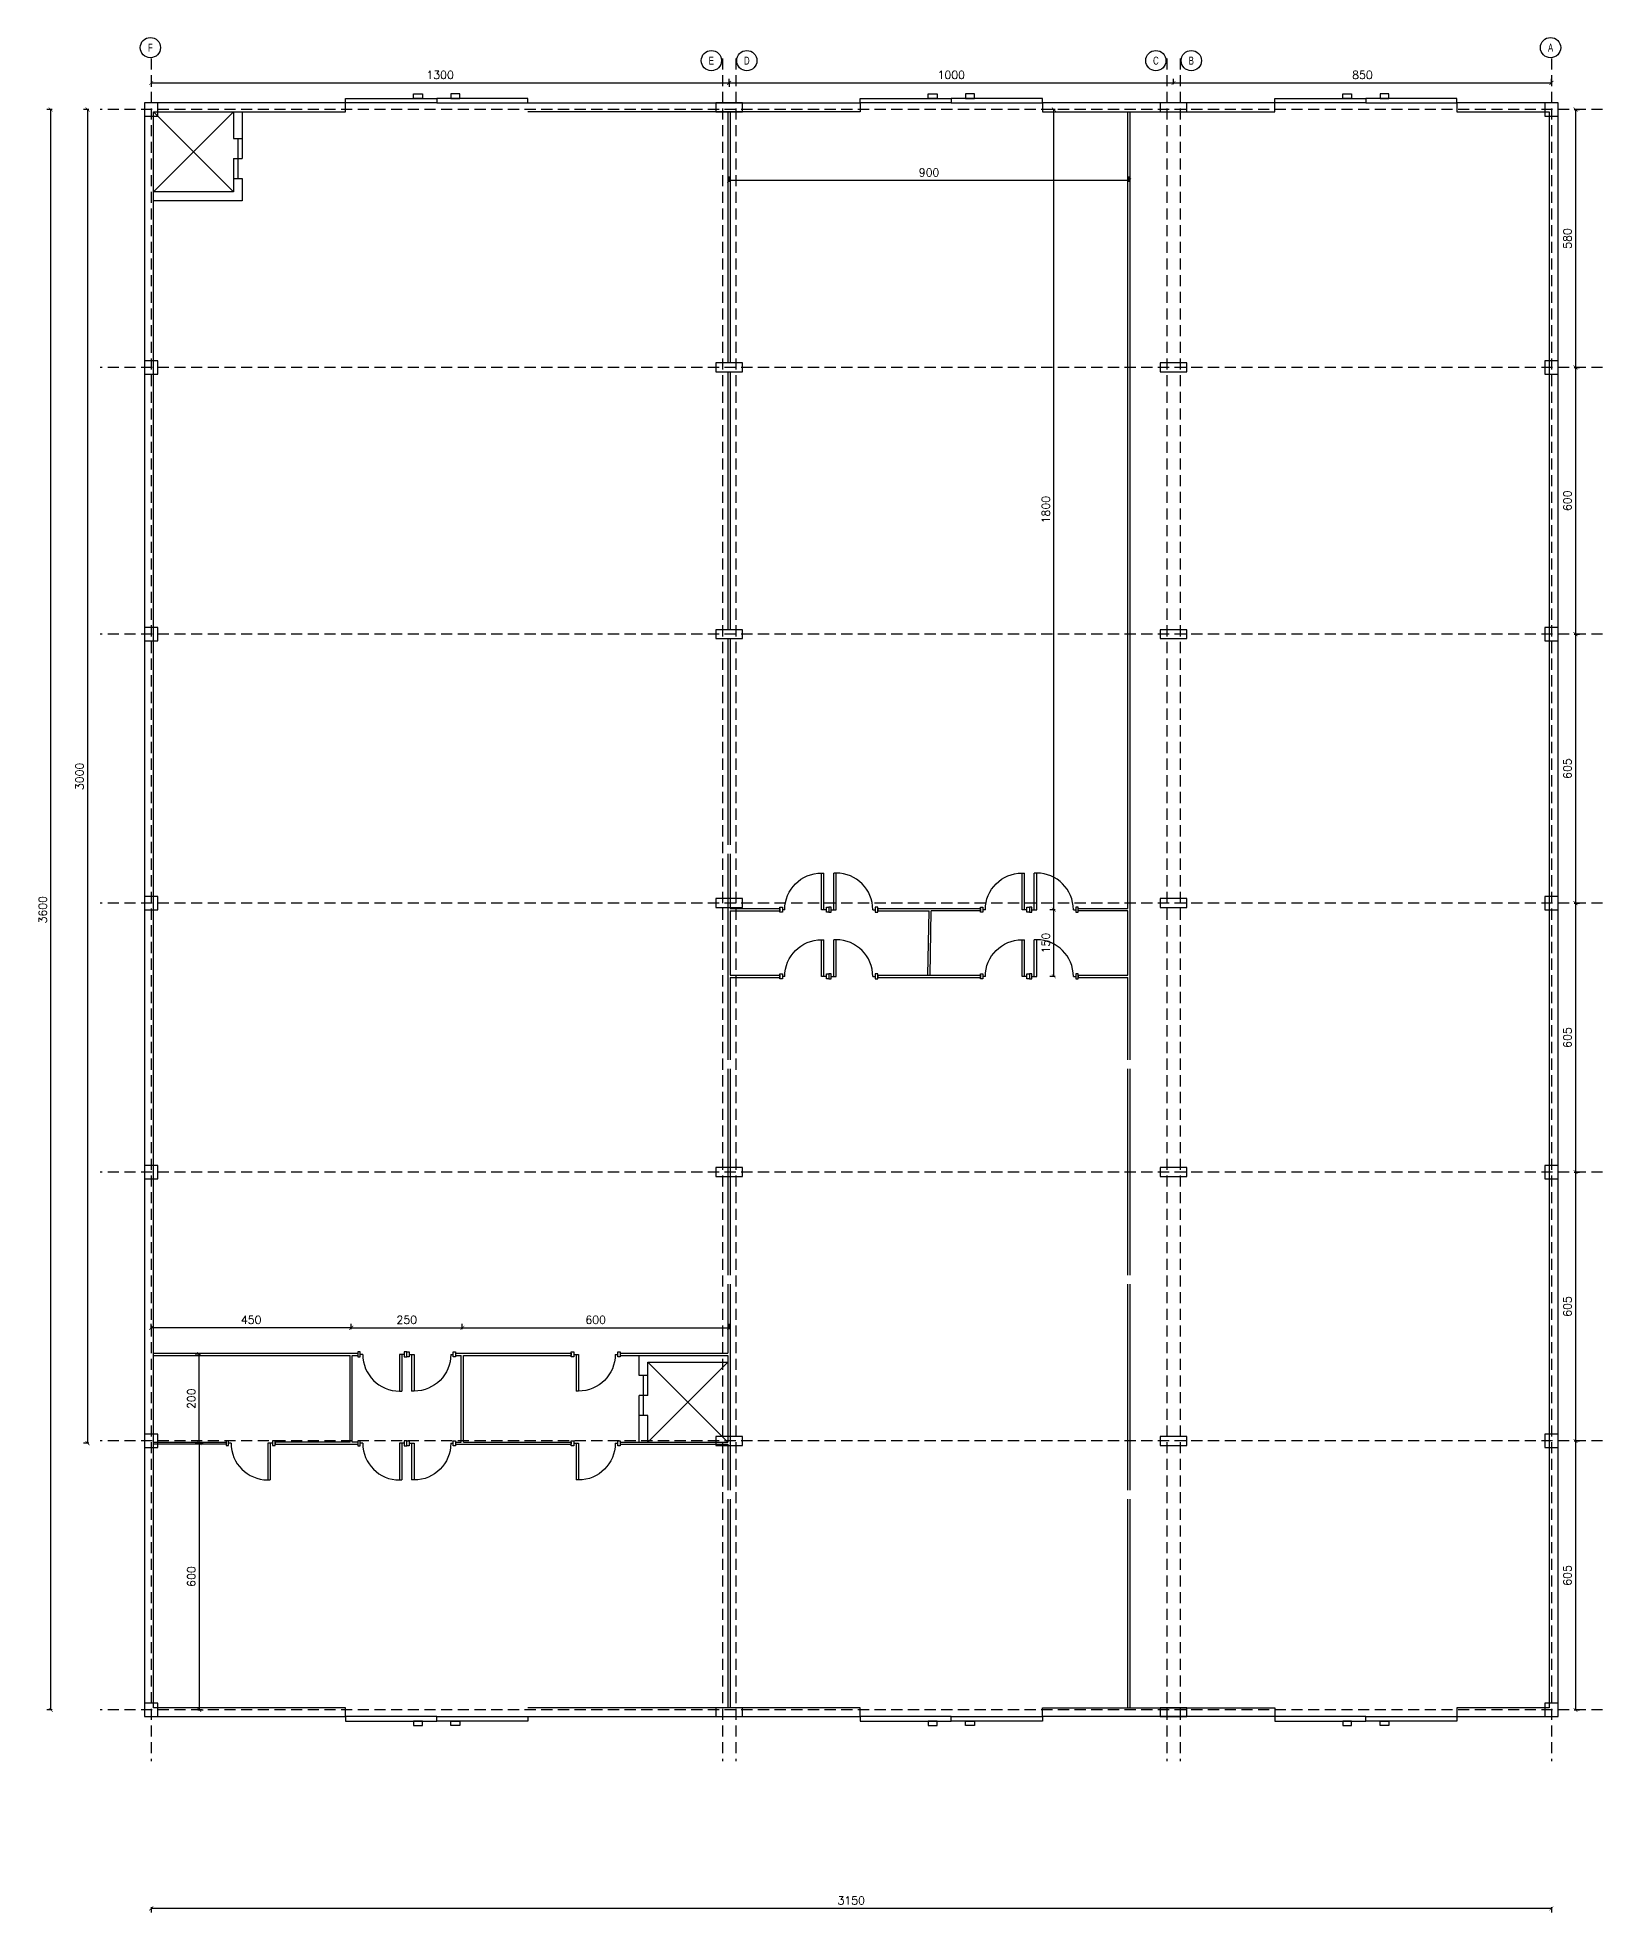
# Model space of a CAD drawing. Header units: metres. Extents: x -3 to 133, y -41 to 2.
# Drawn here: x 47.44 to 82.65, y -40.56 to 1.62 of the extents above; entities that cross this region are included whole.
import ezdxf
from ezdxf.enums import TextEntityAlignment as Align

# ---------------------------------------------------------------- set-up
doc = ezdxf.new("R2010")
doc.units = ezdxf.units.M
doc.linetypes.add('DASHED2', pattern=[0.375, 0.25, -0.125])
for name, color, linetype in [('A-100-DIMS', 14, 'Continuous'), ('A-100-GBUBS', 144, 'Continuous'), ('A-DOOR', 32, 'Continuous'), ('A-graf-hide', 251, 'DASHED2'), ('A-GRAF-LIGT', 251, 'Continuous'), ('A-structure', 153, 'Continuous'), ('A-WALL', 7, 'Continuous'), ('A-WALL-FIN', 252, 'Continuous')]:
    doc.layers.add(name, color=color, linetype=linetype)
doc.layers.add('Door', color=7, linetype='Continuous', true_color=0x7d26cd)
doc.layers.add('Layer 04', color=7, linetype='Continuous', true_color=0x007f00)
doc.styles.add('ROMAND', font='romand.shx')
doc.styles.add('SWIS', font='swissl.ttf', dxfattribs={"width": 0.7, "height": 3})
doc.dimstyles.new('1-100', dxfattribs={"dimtxt": 0.18, "dimasz": 0.09, "dimexe": 0.09, "dimexo": 0.045, "dimgap": 0.09, "dimtad": 1, "dimdec": 0, "dimlfac": 100, "dimzin": 0, "dimdsep": 46, "dimtxsty": 'ROMAND', "dimblk": 'ARCHTICK', "dimcen": 0.09, "dimclrd": 256, "dimclre": 256, "dimclrt": 2, "dimadec": 0, "dimazin": 0, "dimtfac": 1, "dimtdec": 0, "dimtix": 1, "dimtofl": 0, "dimtmove": 0, "dimatfit": 3, "dimldrblk": 'DOT', "dimfxl": 0.03, "dimfxlon": 1, "dimtolj": 1, "dimtzin": 0, "dimarcsym": 0})

# ---------------------------------------------------------------- blocks, each defined once
blk = doc.blocks.new('_ArchTick')
at = {"color": 0, "linetype": 'ByBlock', "const_width": 0.15}
blk.add_lwpolyline([(-0.5, -0.5), (0.5, 0.5)], dxfattribs=at)
blk = doc.blocks.new('*D15')
at = {"layer": 'A-100-DIMS', "lineweight": -2, "transparency": 16777216}
for p, q in [((63, -1.626), (63, -1.506)), ((72, -1.596), (63, -1.596)), ((72, -1.626), (72, -1.506))]:
    blk.add_line(p, q, dxfattribs=at)
at = {"layer": 'Defpoints', "color": 0, "transparency": 16777216}
for p in [(63, -1.596), (63, -1.99), (72, -1.99)]:
    blk.add_point(p, dxfattribs=at)
at = {"layer": 'A-100-DIMS', "lineweight": -2, "transparency": 16777216, "xscale": 0.09, "yscale": 0.09, "zscale": 0.09, "rotation": 180}
blk.add_blockref('_ArchTick', (63, -1.596), dxfattribs=at)
at = {"layer": 'A-100-DIMS', "lineweight": -2, "transparency": 16777216, "xscale": 0.09, "yscale": 0.09, "zscale": 0.09}
blk.add_blockref('_ArchTick', (72, -1.596), dxfattribs=at)
at = {"layer": 'A-100-DIMS', "color": 2, "transparency": 16777216, "insert": (67.5, -1.416), "char_height": 0.18, "attachment_point": 5, "style": 'ROMAND'}
blk.add_mtext('\\A1;900', dxfattribs=at)
blk = doc.blocks.new('_Dot')
at = {"color": 0, "linetype": 'ByBlock', "lineweight": -2}
blk.add_line((-0.5, 0), (-1, 0), dxfattribs=at)
at = {"color": 0, "linetype": 'ByBlock', "const_width": 0.5}
blk.add_lwpolyline([(-0.25, 0, 1), (0.25, 0, 1)], format="xyb", close=True, dxfattribs=at)
blk = doc.blocks.new('*D16')
at = {"layer": 'A-100-DIMS', "lineweight": -2, "transparency": 16777216}
for p, q in [((47.771, 0), (47.651, 0)), ((47.741, -36), (47.741, 0)), ((47.771, -36), (47.651, -36))]:
    blk.add_line(p, q, dxfattribs=at)
at = {"layer": 'Defpoints', "color": 0, "transparency": 16777216}
for p in [(47.741, 0), (48.85, 0), (48.85, -36)]:
    blk.add_point(p, dxfattribs=at)
at = {"layer": 'A-100-DIMS', "lineweight": -2, "transparency": 16777216, "xscale": 0.09, "yscale": 0.09, "zscale": 0.09}
for p, rotation in [((47.741, 0), 90), ((47.741, -36), 270)]:
    blk.add_blockref('_ArchTick', p, dxfattribs=dict(at, rotation=rotation))
at = {"layer": 'A-100-DIMS', "color": 2, "transparency": 16777216, "insert": (47.561, -18), "char_height": 0.18, "attachment_point": 5, "rotation": 90, "style": 'ROMAND'}
blk.add_mtext('\\A1;3600', dxfattribs=at)
blk = doc.blocks.new('*D17')
at = {"layer": 'A-100-DIMS', "lineweight": -2, "transparency": 16777216}
for p, q in [((50, -40.437), (50, -40.557)), ((81.5, -40.467), (50, -40.467)), ((81.5, -40.437), (81.5, -40.557))]:
    blk.add_line(p, q, dxfattribs=at)
at = {"layer": 'Defpoints', "color": 0, "transparency": 16777216}
for p in [(50, -37.15), (81.5, -37.15), (50, -40.467)]:
    blk.add_point(p, dxfattribs=at)
at = {"layer": 'A-100-DIMS', "lineweight": -2, "transparency": 16777216, "xscale": 0.09, "yscale": 0.09, "zscale": 0.09, "rotation": 180}
blk.add_blockref('_ArchTick', (50, -40.467), dxfattribs=at)
at = {"layer": 'A-100-DIMS', "lineweight": -2, "transparency": 16777216, "xscale": 0.09, "yscale": 0.09, "zscale": 0.09}
blk.add_blockref('_ArchTick', (81.5, -40.467), dxfattribs=at)
at = {"layer": 'A-100-DIMS', "color": 2, "transparency": 16777216, "insert": (65.75, -40.287), "char_height": 0.18, "attachment_point": 5, "style": 'ROMAND'}
blk.add_mtext('\\A1;3150', dxfattribs=at)
blk = doc.blocks.new('*D18')
at = {"layer": 'A-100-DIMS', "lineweight": -2, "transparency": 16777216}
for p, q in [((70.337, 0), (70.217, 0)), ((70.307, -18), (70.307, 0)), ((70.337, -18), (70.217, -18))]:
    blk.add_line(p, q, dxfattribs=at)
at = {"layer": 'Defpoints', "color": 0, "transparency": 16777216}
for p in [(72.725, 0), (70.307, 0), (72.725, -18)]:
    blk.add_point(p, dxfattribs=at)
at = {"layer": 'A-100-DIMS', "lineweight": -2, "transparency": 16777216, "xscale": 0.09, "yscale": 0.09, "zscale": 0.09}
for p, rotation in [((70.307, 0), 90), ((70.307, -18), 270)]:
    blk.add_blockref('_ArchTick', p, dxfattribs=dict(at, rotation=rotation))
at = {"layer": 'A-100-DIMS', "color": 2, "transparency": 16777216, "insert": (70.127, -9), "char_height": 0.18, "attachment_point": 5, "rotation": 90, "style": 'ROMAND'}
blk.add_mtext('\\A1;1800', dxfattribs=at)
blk = doc.blocks.new('*D19')
at = {"layer": 'A-100-DIMS', "lineweight": -2, "transparency": 16777216}
for p, q in [((51.113, -28), (50.993, -28)), ((51.083, -30), (51.083, -28)), ((51.113, -30), (50.993, -30))]:
    blk.add_line(p, q, dxfattribs=at)
at = {"layer": 'Defpoints', "color": 0, "transparency": 16777216}
for p in [(51.083, -28), (51.701, -28), (51.701, -30)]:
    blk.add_point(p, dxfattribs=at)
at = {"layer": 'A-100-DIMS', "lineweight": -2, "transparency": 16777216, "xscale": 0.09, "yscale": 0.09, "zscale": 0.09}
for p, rotation in [((51.083, -28), 90), ((51.083, -30), 270)]:
    blk.add_blockref('_ArchTick', p, dxfattribs=dict(at, rotation=rotation))
at = {"layer": 'A-100-DIMS', "color": 2, "transparency": 16777216, "insert": (50.903, -29), "char_height": 0.18, "attachment_point": 5, "rotation": 90, "style": 'ROMAND'}
blk.add_mtext('\\A1;200', dxfattribs=at)
blk = doc.blocks.new('*D20')
at = {"layer": 'A-100-DIMS', "lineweight": -2, "transparency": 16777216}
for p, q in [((51.053, -30), (51.173, -30)), ((51.083, -30), (51.083, -36)), ((51.053, -36), (51.173, -36))]:
    blk.add_line(p, q, dxfattribs=at)
at = {"layer": 'Defpoints', "color": 0, "transparency": 16777216}
for p in [(50.005, -30), (50.005, -36), (51.083, -36)]:
    blk.add_point(p, dxfattribs=at)
at = {"layer": 'A-100-DIMS', "lineweight": -2, "transparency": 16777216, "xscale": 0.09, "yscale": 0.09, "zscale": 0.09}
for p, rotation in [((51.083, -30), 90), ((51.083, -36), 270)]:
    blk.add_blockref('_ArchTick', p, dxfattribs=dict(at, rotation=rotation))
at = {"layer": 'A-100-DIMS', "color": 2, "transparency": 16777216, "insert": (50.903, -33), "char_height": 0.18, "attachment_point": 5, "rotation": 90, "style": 'ROMAND'}
blk.add_mtext('\\A1;600', dxfattribs=at)
blk = doc.blocks.new('*D21')
at = {"layer": 'A-100-DIMS', "lineweight": -2, "transparency": 16777216}
for p, q in [((50, -27.435), (50, -27.315)), ((54.5, -27.405), (50, -27.405)), ((54.5, -27.435), (54.5, -27.315))]:
    blk.add_line(p, q, dxfattribs=at)
at = {"layer": 'Defpoints', "color": 0, "transparency": 16777216}
for p in [(50, -27.405), (50, -27.919), (54.5, -27.919)]:
    blk.add_point(p, dxfattribs=at)
at = {"layer": 'A-100-DIMS', "lineweight": -2, "transparency": 16777216, "xscale": 0.09, "yscale": 0.09, "zscale": 0.09, "rotation": 180}
blk.add_blockref('_ArchTick', (50, -27.405), dxfattribs=at)
at = {"layer": 'A-100-DIMS', "lineweight": -2, "transparency": 16777216, "xscale": 0.09, "yscale": 0.09, "zscale": 0.09}
blk.add_blockref('_ArchTick', (54.5, -27.405), dxfattribs=at)
at = {"layer": 'A-100-DIMS', "color": 2, "transparency": 16777216, "insert": (52.25, -27.225), "char_height": 0.18, "attachment_point": 5, "style": 'ROMAND'}
blk.add_mtext('\\A1;450', dxfattribs=at)
blk = doc.blocks.new('*D22')
at = {"layer": 'A-100-DIMS', "lineweight": -2, "transparency": 16777216}
for p, q in [((54.5, -27.435), (54.5, -27.315)), ((54.5, -27.405), (57, -27.405)), ((57, -27.435), (57, -27.315))]:
    blk.add_line(p, q, dxfattribs=at)
at = {"layer": 'Defpoints', "color": 0, "transparency": 16777216}
for p in [(57, -27.405), (54.5, -28.025), (57, -28.025)]:
    blk.add_point(p, dxfattribs=at)
at = {"layer": 'A-100-DIMS', "lineweight": -2, "transparency": 16777216, "xscale": 0.09, "yscale": 0.09, "zscale": 0.09, "rotation": 180}
blk.add_blockref('_ArchTick', (54.5, -27.405), dxfattribs=at)
at = {"layer": 'A-100-DIMS', "lineweight": -2, "transparency": 16777216, "xscale": 0.09, "yscale": 0.09, "zscale": 0.09}
blk.add_blockref('_ArchTick', (57, -27.405), dxfattribs=at)
at = {"layer": 'A-100-DIMS', "color": 2, "transparency": 16777216, "insert": (55.75, -27.225), "char_height": 0.18, "attachment_point": 5, "style": 'ROMAND'}
blk.add_mtext('\\A1;250', dxfattribs=at)
blk = doc.blocks.new('*D23')
at = {"layer": 'A-100-DIMS', "lineweight": -2, "transparency": 16777216}
for p, q in [((70.337, -18), (70.217, -18)), ((70.307, -19.5), (70.307, -18)), ((70.337, -19.5), (70.217, -19.5))]:
    blk.add_line(p, q, dxfattribs=at)
at = {"layer": 'Defpoints', "color": 0, "transparency": 16777216}
for p in [(70.307, -18), (72.815, -18), (72.815, -19.5)]:
    blk.add_point(p, dxfattribs=at)
at = {"layer": 'A-100-DIMS', "lineweight": -2, "transparency": 16777216, "xscale": 0.09, "yscale": 0.09, "zscale": 0.09}
for p, rotation in [((70.307, -18), 90), ((70.307, -19.5), 270)]:
    blk.add_blockref('_ArchTick', p, dxfattribs=dict(at, rotation=rotation))
at = {"layer": 'A-100-DIMS', "color": 2, "transparency": 16777216, "insert": (70.127, -18.75), "char_height": 0.18, "attachment_point": 5, "rotation": 90, "style": 'ROMAND'}
blk.add_mtext('\\A1;150', dxfattribs=at)
blk = doc.blocks.new('*D24')
at = {"layer": 'A-100-DIMS', "lineweight": -2, "transparency": 16777216}
for p, q in [((57, -27.435), (57, -27.315)), ((57, -27.405), (63, -27.405)), ((63, -27.435), (63, -27.315))]:
    blk.add_line(p, q, dxfattribs=at)
at = {"layer": 'Defpoints', "color": 0, "transparency": 16777216}
for p in [(63, -27.405), (57, -28.025), (63, -28.025)]:
    blk.add_point(p, dxfattribs=at)
at = {"layer": 'A-100-DIMS', "lineweight": -2, "transparency": 16777216, "xscale": 0.09, "yscale": 0.09, "zscale": 0.09, "rotation": 180}
blk.add_blockref('_ArchTick', (57, -27.405), dxfattribs=at)
at = {"layer": 'A-100-DIMS', "lineweight": -2, "transparency": 16777216, "xscale": 0.09, "yscale": 0.09, "zscale": 0.09}
blk.add_blockref('_ArchTick', (63, -27.405), dxfattribs=at)
at = {"layer": 'A-100-DIMS', "color": 2, "transparency": 16777216, "insert": (60, -27.225), "char_height": 0.18, "attachment_point": 5, "style": 'ROMAND'}
blk.add_mtext('\\A1;600', dxfattribs=at)
blk = doc.blocks.new('*D25')
at = {"layer": 'A-100-DIMS', "lineweight": -2, "transparency": 16777216}
for p, q in [((48.6, 0), (48.48, 0)), ((48.57, 0), (48.57, -30)), ((48.6, -30), (48.48, -30))]:
    blk.add_line(p, q, dxfattribs=at)
at = {"layer": 'Defpoints', "color": 0, "transparency": 16777216}
for p in [(49.85, 0), (48.57, -30), (49.85, -30)]:
    blk.add_point(p, dxfattribs=at)
at = {"layer": 'A-100-DIMS', "lineweight": -2, "transparency": 16777216, "xscale": 0.09, "yscale": 0.09, "zscale": 0.09}
for p, rotation in [((48.57, 0), 90), ((48.57, -30), 270)]:
    blk.add_blockref('_ArchTick', p, dxfattribs=dict(at, rotation=rotation))
at = {"layer": 'A-100-DIMS', "color": 2, "transparency": 16777216, "insert": (48.39, -15), "char_height": 0.18, "attachment_point": 5, "rotation": 90, "style": 'ROMAND'}
blk.add_mtext('\\A1;3000', dxfattribs=at)
blk = doc.blocks.new('*D26')
at = {"layer": 'A-100-DIMS', "lineweight": -2, "transparency": 16777216}
for p, q in [((50, 0.629), (50, 0.509)), ((50, 0.599), (63, 0.599)), ((63, 0.629), (63, 0.509))]:
    blk.add_line(p, q, dxfattribs=at)
at = {"layer": 'Defpoints', "color": 0, "transparency": 16777216}
for p in [(50, 1.15), (63, 1.15), (63, 0.599)]:
    blk.add_point(p, dxfattribs=at)
at = {"layer": 'A-100-DIMS', "lineweight": -2, "transparency": 16777216, "xscale": 0.09, "yscale": 0.09, "zscale": 0.09, "rotation": 180}
blk.add_blockref('_ArchTick', (50, 0.599), dxfattribs=at)
at = {"layer": 'A-100-DIMS', "lineweight": -2, "transparency": 16777216, "xscale": 0.09, "yscale": 0.09, "zscale": 0.09}
blk.add_blockref('_ArchTick', (63, 0.599), dxfattribs=at)
at = {"layer": 'A-100-DIMS', "color": 2, "transparency": 16777216, "insert": (56.5, 0.779), "char_height": 0.18, "attachment_point": 5, "style": 'ROMAND'}
blk.add_mtext('\\A1;1300', dxfattribs=at)
blk = doc.blocks.new('*D27')
at = {"layer": 'A-100-DIMS', "lineweight": -2, "transparency": 16777216}
for p, q in [((63, 0.569), (63, 0.689)), ((63, 0.599), (73, 0.599)), ((73, 0.569), (73, 0.689))]:
    blk.add_line(p, q, dxfattribs=at)
at = {"layer": 'Defpoints', "color": 0, "transparency": 16777216}
for p in [(73, 0.599), (63, 0.15), (73, 0.15)]:
    blk.add_point(p, dxfattribs=at)
at = {"layer": 'A-100-DIMS', "lineweight": -2, "transparency": 16777216, "xscale": 0.09, "yscale": 0.09, "zscale": 0.09, "rotation": 180}
blk.add_blockref('_ArchTick', (63, 0.599), dxfattribs=at)
at = {"layer": 'A-100-DIMS', "lineweight": -2, "transparency": 16777216, "xscale": 0.09, "yscale": 0.09, "zscale": 0.09}
blk.add_blockref('_ArchTick', (73, 0.599), dxfattribs=at)
at = {"layer": 'A-100-DIMS', "color": 2, "transparency": 16777216, "insert": (68, 0.779), "char_height": 0.18, "attachment_point": 5, "style": 'ROMAND'}
blk.add_mtext('\\A1;1000', dxfattribs=at)
blk = doc.blocks.new('*D28')
at = {"layer": 'A-100-DIMS', "lineweight": -2, "transparency": 16777216}
for p, q in [((73, 0.569), (73, 0.689)), ((73, 0.599), (81.5, 0.599)), ((81.5, 0.569), (81.5, 0.689))]:
    blk.add_line(p, q, dxfattribs=at)
at = {"layer": 'Defpoints', "color": 0, "transparency": 16777216}
for p in [(81.5, 0.599), (73, 0.15), (81.5, 0.15)]:
    blk.add_point(p, dxfattribs=at)
at = {"layer": 'A-100-DIMS', "lineweight": -2, "transparency": 16777216, "xscale": 0.09, "yscale": 0.09, "zscale": 0.09, "rotation": 180}
blk.add_blockref('_ArchTick', (73, 0.599), dxfattribs=at)
at = {"layer": 'A-100-DIMS', "lineweight": -2, "transparency": 16777216, "xscale": 0.09, "yscale": 0.09, "zscale": 0.09}
blk.add_blockref('_ArchTick', (81.5, 0.599), dxfattribs=at)
at = {"layer": 'A-100-DIMS', "color": 2, "transparency": 16777216, "insert": (77.25, 0.779), "char_height": 0.18, "attachment_point": 5, "style": 'ROMAND'}
blk.add_mtext('\\A1;850', dxfattribs=at)
blk = doc.blocks.new('GBUB')
at = {"linetype": 'Continuous'}
blk.add_circle((0, 0), 6, dxfattribs=at)
at = {"color": 2, "style": 'SWIS', "width": 0.7}
blk.add_attdef('GRIDATT', text='', height=4, dxfattribs=at).set_placement((0, 0), align=Align.MIDDLE_CENTER)
blk = doc.blocks.new('*D99')
at = {"layer": 'A-100-DIMS', "lineweight": -2, "transparency": 16777216}
for p, q in [((82.012, 0), (82.132, 0)), ((82.042, 0), (82.042, -5.8)), ((82.012, -5.8), (82.132, -5.8))]:
    blk.add_line(p, q, dxfattribs=at)
at = {"layer": 'Defpoints', "color": 0, "transparency": 16777216}
for p in [(81.65, 0), (81.65, -5.8), (82.042, -5.8)]:
    blk.add_point(p, dxfattribs=at)
at = {"layer": 'A-100-DIMS', "lineweight": -2, "transparency": 16777216, "xscale": 0.09, "yscale": 0.09, "zscale": 0.09}
for p, rotation in [((82.042, 0), 90), ((82.042, -5.8), 270)]:
    blk.add_blockref('_ArchTick', p, dxfattribs=dict(at, rotation=rotation))
at = {"layer": 'A-100-DIMS', "color": 2, "transparency": 16777216, "insert": (81.862, -2.9), "char_height": 0.18, "attachment_point": 5, "rotation": 90, "style": 'ROMAND'}
blk.add_mtext('\\A1;580', dxfattribs=at)
blk = doc.blocks.new('*D101')
at = {"layer": 'A-100-DIMS', "lineweight": -2, "transparency": 16777216}
for p, q in [((82.012, -5.8), (82.132, -5.8)), ((82.042, -5.8), (82.042, -11.8)), ((82.012, -11.8), (82.132, -11.8))]:
    blk.add_line(p, q, dxfattribs=at)
at = {"layer": 'Defpoints', "color": 0, "transparency": 16777216}
for p in [(81.65, -5.8), (81.65, -11.8), (82.042, -11.8)]:
    blk.add_point(p, dxfattribs=at)
at = {"layer": 'A-100-DIMS', "lineweight": -2, "transparency": 16777216, "xscale": 0.09, "yscale": 0.09, "zscale": 0.09}
for p, rotation in [((82.042, -5.8), 90), ((82.042, -11.8), 270)]:
    blk.add_blockref('_ArchTick', p, dxfattribs=dict(at, rotation=rotation))
at = {"layer": 'A-100-DIMS', "color": 2, "transparency": 16777216, "insert": (81.862, -8.8), "char_height": 0.18, "attachment_point": 5, "rotation": 90, "style": 'ROMAND'}
blk.add_mtext('\\A1;600', dxfattribs=at)
blk = doc.blocks.new('*D102')
at = {"layer": 'A-100-DIMS', "lineweight": -2, "transparency": 16777216}
for p, q in [((82.012, -11.8), (82.132, -11.8)), ((82.042, -11.8), (82.042, -17.85)), ((82.012, -17.85), (82.132, -17.85))]:
    blk.add_line(p, q, dxfattribs=at)
at = {"layer": 'Defpoints', "color": 0, "transparency": 16777216}
for p in [(81.65, -11.8), (81.65, -17.85), (82.042, -17.85)]:
    blk.add_point(p, dxfattribs=at)
at = {"layer": 'A-100-DIMS', "lineweight": -2, "transparency": 16777216, "xscale": 0.09, "yscale": 0.09, "zscale": 0.09}
for p, rotation in [((82.042, -11.8), 90), ((82.042, -17.85), 270)]:
    blk.add_blockref('_ArchTick', p, dxfattribs=dict(at, rotation=rotation))
at = {"layer": 'A-100-DIMS', "color": 2, "transparency": 16777216, "insert": (81.862, -14.825), "char_height": 0.18, "attachment_point": 5, "rotation": 90, "style": 'ROMAND'}
blk.add_mtext('\\A1;605', dxfattribs=at)
blk = doc.blocks.new('*D103')
at = {"layer": 'A-100-DIMS', "lineweight": -2, "transparency": 16777216}
for p, q in [((82.012, -17.85), (82.132, -17.85)), ((82.042, -17.85), (82.042, -23.9)), ((82.012, -23.9), (82.132, -23.9))]:
    blk.add_line(p, q, dxfattribs=at)
at = {"layer": 'Defpoints', "color": 0, "transparency": 16777216}
for p in [(81.65, -17.85), (81.65, -23.9), (82.042, -23.9)]:
    blk.add_point(p, dxfattribs=at)
at = {"layer": 'A-100-DIMS', "lineweight": -2, "transparency": 16777216, "xscale": 0.09, "yscale": 0.09, "zscale": 0.09}
for p, rotation in [((82.042, -17.85), 90), ((82.042, -23.9), 270)]:
    blk.add_blockref('_ArchTick', p, dxfattribs=dict(at, rotation=rotation))
at = {"layer": 'A-100-DIMS', "color": 2, "transparency": 16777216, "insert": (81.862, -20.875), "char_height": 0.18, "attachment_point": 5, "rotation": 90, "style": 'ROMAND'}
blk.add_mtext('\\A1;605', dxfattribs=at)
blk = doc.blocks.new('*D104')
at = {"layer": 'A-100-DIMS', "lineweight": -2, "transparency": 16777216}
for p, q in [((82.012, -23.9), (82.132, -23.9)), ((82.042, -23.9), (82.042, -29.95)), ((82.012, -29.95), (82.132, -29.95))]:
    blk.add_line(p, q, dxfattribs=at)
at = {"layer": 'Defpoints', "color": 0, "transparency": 16777216}
for p in [(81.65, -23.9), (81.65, -29.95), (82.042, -29.95)]:
    blk.add_point(p, dxfattribs=at)
at = {"layer": 'A-100-DIMS', "lineweight": -2, "transparency": 16777216, "xscale": 0.09, "yscale": 0.09, "zscale": 0.09}
for p, rotation in [((82.042, -23.9), 90), ((82.042, -29.95), 270)]:
    blk.add_blockref('_ArchTick', p, dxfattribs=dict(at, rotation=rotation))
at = {"layer": 'A-100-DIMS', "color": 2, "transparency": 16777216, "insert": (81.862, -26.925), "char_height": 0.18, "attachment_point": 5, "rotation": 90, "style": 'ROMAND'}
blk.add_mtext('\\A1;605', dxfattribs=at)
blk = doc.blocks.new('*D100')
at = {"layer": 'A-100-DIMS', "lineweight": -2, "transparency": 16777216}
for p, q in [((82.012, -29.95), (82.132, -29.95)), ((82.042, -29.95), (82.042, -36)), ((82.012, -36), (82.132, -36))]:
    blk.add_line(p, q, dxfattribs=at)
at = {"layer": 'Defpoints', "color": 0, "transparency": 16777216}
for p in [(81.65, -29.95), (81.65, -36), (82.042, -36)]:
    blk.add_point(p, dxfattribs=at)
at = {"layer": 'A-100-DIMS', "lineweight": -2, "transparency": 16777216, "xscale": 0.09, "yscale": 0.09, "zscale": 0.09}
for p, rotation in [((82.042, -29.95), 90), ((82.042, -36), 270)]:
    blk.add_blockref('_ArchTick', p, dxfattribs=dict(at, rotation=rotation))
at = {"layer": 'A-100-DIMS', "color": 2, "transparency": 16777216, "insert": (81.862, -32.975), "char_height": 0.18, "attachment_point": 5, "rotation": 90, "style": 'ROMAND'}
blk.add_mtext('\\A1;605', dxfattribs=at)
blk = doc.blocks.new('door100')
at = {"layer": 'A-DOOR'}
for p, q in [((-0.05, 0.9), (-0.05, 0.95)), ((-0.05, 0.15), (-0.8, 0.15)), ((-0.8, 0.15), (-0.8, 0.1)), ((-0.05, 0.1), (-0.8, 0.1)), ((-0.05, 0.05), (-0.05, 0.15))]:
    blk.add_line(p, q, dxfattribs=at)
for points in [[(0, 1), (-0.1, 1), (-0.1, 0.95), (0, 0.95), (0, 1)], [(0, 0.05), (-0.1, 0.05), (-0.1, 0), (0, 0), (0, 0.05)]]:
    blk.add_lwpolyline(points, dxfattribs=at)
blk.add_arc((-0.05, 0.15), 0.75, 90, 180, dxfattribs=at)

msp = doc.modelspace()

# ---------------------------------------------------------------- linework, layer by layer
at = {"layer": 'A-graf-hide'}
for points in [[(50, 1.15), (50, -37.15)], [(62.85, 1.15), (62.85, -37.15)], [(63.15, 1.15), (63.15, -37.15)], [(72.85, 1.15), (72.85, -37.15)], [(73.15, 1.15), (73.15, -37.15)], [(81.5, 1.15), (81.5, -37.15)], [(82.65, 0), (48.85, 0)], [(82.65, -5.8), (48.85, -5.8)], [(82.65, -11.8), (48.85, -11.8)], [(82.65, -17.85), (48.85, -17.85)], [(82.65, -23.9), (48.85, -23.9)], [(82.65, -29.95), (48.85, -29.95)], [(82.65, -36), (48.85, -36)]]:
    msp.add_lwpolyline(points, dxfattribs=at)
at = {"layer": 'A-GRAF-LIGT'}
for p, q in [((51.85, -0.05), (50.05, -1.85)), ((51.85, -1.85), (50.05, -0.05)), ((51.95, -0.65), (51.95, -1.55)), ((52.05, -0.65), (52.05, -1.1)), ((51.85, -1.1), (51.85, -1.55)), ((51.85, -1.1), (52.05, -1.1)), ((61.175, -29.975), (62.975, -28.175)), ((61.175, -28.175), (62.975, -29.975)), ((61.075, -29.375), (61.075, -28.475)), ((61.175, -28.925), (61.175, -28.475)), ((61.175, -28.925), (60.975, -28.925)), ((60.975, -29.375), (60.975, -28.925))]:
    msp.add_line(p, q, dxfattribs=at)
at = {"layer": 'A-structure'}
for points in [[(49.85, -0.15), (50.15, -0.15), (50.15, 0.15), (49.85, 0.15)], [(62.7, -0.05), (63.3, -0.05), (63.3, 0.15), (62.7, 0.15)], [(72.7, -0.05), (73.3, -0.05), (73.3, 0.15), (72.7, 0.15)], [(81.35, -0.15), (81.65, -0.15), (81.65, 0.15), (81.35, 0.15)], [(49.85, -5.95), (50.15, -5.95), (50.15, -5.65), (49.85, -5.65)], [(62.7, -5.9), (63.3, -5.9), (63.3, -5.7), (62.7, -5.7)], [(72.7, -5.9), (73.3, -5.9), (73.3, -5.7), (72.7, -5.7)], [(81.35, -5.95), (81.65, -5.95), (81.65, -5.65), (81.35, -5.65)], [(49.85, -11.95), (50.15, -11.95), (50.15, -11.65), (49.85, -11.65)], [(62.7, -11.9), (63.3, -11.9), (63.3, -11.7), (62.7, -11.7)], [(72.7, -11.9), (73.3, -11.9), (73.3, -11.7), (72.7, -11.7)], [(81.35, -11.95), (81.65, -11.95), (81.65, -11.65), (81.35, -11.65)], [(49.85, -18), (50.15, -18), (50.15, -17.7), (49.85, -17.7)], [(81.35, -18), (81.65, -18), (81.65, -17.7), (81.35, -17.7)], [(62.7, -17.95), (63.3, -17.95), (63.3, -17.75), (62.7, -17.75)], [(72.7, -17.95), (73.3, -17.95), (73.3, -17.75), (72.7, -17.75)], [(49.85, -24.05), (50.15, -24.05), (50.15, -23.75), (49.85, -23.75)], [(62.7, -24), (63.3, -24), (63.3, -23.8), (62.7, -23.8)], [(72.7, -24), (73.3, -24), (73.3, -23.8), (72.7, -23.8)], [(81.35, -24.05), (81.65, -24.05), (81.65, -23.75), (81.35, -23.75)], [(49.85, -30.1), (50.15, -30.1), (50.15, -29.8), (49.85, -29.8)], [(62.7, -30.05), (63.3, -30.05), (63.3, -29.85), (62.7, -29.85)], [(72.7, -30.05), (73.3, -30.05), (73.3, -29.85), (72.7, -29.85)], [(81.35, -30.1), (81.65, -30.1), (81.65, -29.8), (81.35, -29.8)], [(49.85, -36.15), (50.15, -36.15), (50.15, -35.85), (49.85, -35.85)], [(81.35, -36.15), (81.65, -36.15), (81.65, -35.85), (81.35, -35.85)], [(62.7, -36.15), (63.3, -36.15), (63.3, -35.95), (62.7, -35.95)], [(72.7, -36.15), (73.3, -36.15), (73.3, -35.95), (72.7, -35.95)]]:
    msp.add_lwpolyline(points, close=True, dxfattribs=at)
at = {"layer": 'A-WALL'}
for points in [[(49.85, 0.15), (49.85, -36.15), (54.375, -36.15), (54.375, -35.95), (50.05, -35.95), (50.05, -0.05), (54.375, -0.05), (54.375, 0.15)], [(75.275, 0.15), (70.05, 0.15), (70.05, -0.05), (75.275, -0.05)], [(81.65, 0.15), (79.375, 0.15), (79.375, -0.05), (81.45, -0.05), (81.45, -35.95), (79.375, -35.95), (79.375, -36.15), (81.65, -36.15)], [(75.275, -36.15), (70.05, -36.15), (70.05, -35.95), (75.275, -35.95)]]:
    msp.add_lwpolyline(points, close=True, dxfattribs=at)
for points in [[(58.475, 0.15), (65.95, 0.15), (65.95, -0.05), (58.475, -0.05)], [(58.475, -36.15), (65.95, -36.15), (65.95, -35.95), (58.475, -35.95)]]:
    msp.add_lwpolyline(points, dxfattribs=at)
at = {"layer": 'A-WALL-FIN'}
for points in [[(62.975, -0.05), (62.975, -5.7)], [(63.025, -0.05), (63.025, -5.7)], [(71.975, -17.975), (71.975, -0.05)], [(72.025, -21.38), (72.025, -0.05)], [(62.975, -5.9), (62.975, -11.7)], [(63.025, -5.9), (63.025, -11.7)], [(62.975, -11.9), (62.975, -16.54)], [(63.025, -11.9), (63.025, -16.54)], [(62.975, -16.74), (62.975, -21.38)], [(63.025, -16.74), (63.025, -17.975)], [(63.025, -17.975), (64.144, -17.975)], [(63.025, -18.025), (63.025, -19.475)], [(63.025, -18.025), (64.144, -18.025)], [(64.144, -17.975), (64.144, -18.025)], [(66.344, -17.975), (66.344, -18.025)], [(66.344, -17.975), (68.656, -17.975), (68.656, -18.025), (67.55, -18.025)], [(66.344, -18.025), (67.5, -18.025)], [(67.475, -19.475), (67.5, -18.025)], [(67.525, -19.475), (67.55, -18.025)], [(71.975, -18.025), (70.856, -18.025), (70.856, -17.975), (71.975, -17.975)], [(71.975, -19.475), (71.975, -18.025)], [(63.025, -19.475), (64.144, -19.475)], [(63.025, -19.525), (63.025, -21.38)], [(63.025, -19.525), (64.144, -19.525)], [(64.144, -19.475), (64.144, -19.525)], [(66.344, -19.475), (66.344, -19.525)], [(66.344, -19.475), (67.475, -19.475)], [(66.344, -19.525), (68.656, -19.525)], [(67.525, -19.475), (68.656, -19.475)], [(68.656, -19.475), (68.656, -19.525)], [(70.856, -19.475), (70.856, -19.525)], [(70.856, -19.475), (71.975, -19.475)], [(70.856, -19.525), (71.975, -19.525)], [(71.975, -21.38), (71.975, -19.525)], [(62.975, -21.58), (62.975, -26.22)], [(63.025, -21.58), (63.025, -26.22)], [(71.975, -26.22), (71.975, -21.58)], [(72.025, -26.22), (72.025, -21.58)], [(62.975, -26.42), (62.975, -27.975)], [(63.025, -26.42), (63.025, -31.06)], [(71.975, -31.06), (71.975, -26.42)], [(72.025, -31.06), (72.025, -26.42)], [(50.05, -27.975), (54.65, -27.975)], [(50.05, -28.025), (54.475, -28.025)], [(54.475, -29.975), (54.475, -28.025)], [(54.525, -28.025), (54.65, -28.025)], [(54.525, -29.975), (54.525, -28.025)], [(54.65, -27.975), (54.65, -28.025)], [(56.85, -27.975), (56.85, -28.025)], [(56.85, -27.975), (59.45, -27.975)], [(56.85, -28.025), (56.975, -28.025)], [(56.975, -29.975), (56.975, -28.025)], [(57.025, -29.975), (57.025, -28.025)], [(57.025, -28.025), (59.45, -28.025)], [(59.45, -27.975), (59.45, -28.025)], [(60.55, -27.975), (62.975, -27.975)], [(60.55, -27.975), (60.55, -28.025)], [(60.55, -28.025), (62.975, -28.025)], [(62.975, -28.025), (62.975, -29.975)], [(50.05, -29.975), (51.688, -29.975), (51.688, -30.025), (50.05, -30.025)], [(54.475, -29.975), (52.788, -29.975), (52.788, -30.025)], [(52.788, -30.025), (54.65, -30.025)], [(54.65, -29.975), (54.525, -29.975)], [(54.65, -29.975), (54.65, -30.025)], [(56.85, -29.975), (56.85, -30.025)], [(56.85, -29.975), (56.975, -29.975)], [(56.85, -30.025), (59.45, -30.025)], [(57.025, -29.975), (59.45, -29.975)], [(59.45, -29.975), (59.45, -30.025)], [(60.55, -29.975), (62.975, -29.975)], [(60.55, -29.975), (60.55, -30.025)], [(60.55, -30.025), (62.975, -30.025)], [(62.975, -30.025), (62.975, -31.06)], [(62.975, -31.26), (62.975, -35.95)], [(63.025, -31.26), (63.025, -35.95)], [(71.975, -35.95), (71.975, -31.26)], [(72.025, -35.95), (72.025, -31.26)]]:
    msp.add_lwpolyline(points, dxfattribs=at)
at = {"layer": 'Door'}
for points in [[(56.425, 0.15), (54.375, 0.15), (54.375, 0.25), (56.425, 0.25)], [(56.105, 0.25), (55.905, 0.25), (55.905, 0.35), (56.105, 0.35)], [(56.425, 0.15), (58.475, 0.15), (58.475, 0.25), (56.425, 0.25)], [(56.745, 0.25), (56.945, 0.25), (56.945, 0.35), (56.745, 0.35)], [(68, 0.15), (65.95, 0.15), (65.95, 0.25), (68, 0.25)], [(67.68, 0.25), (67.48, 0.25), (67.48, 0.35), (67.68, 0.35)], [(68, 0.15), (70.05, 0.15), (70.05, 0.25), (68, 0.25)], [(68.32, 0.25), (68.52, 0.25), (68.52, 0.35), (68.32, 0.35)], [(77.325, 0.15), (75.275, 0.15), (75.275, 0.25), (77.325, 0.25)], [(77.005, 0.25), (76.805, 0.25), (76.805, 0.35), (77.005, 0.35)], [(77.325, 0.15), (79.375, 0.15), (79.375, 0.25), (77.325, 0.25)], [(77.645, 0.25), (77.845, 0.25), (77.845, 0.35), (77.645, 0.35)], [(56.425, -36.15), (54.375, -36.15), (54.375, -36.25), (56.425, -36.25)], [(56.105, -36.25), (55.905, -36.25), (55.905, -36.35), (56.105, -36.35)], [(56.425, -36.15), (58.475, -36.15), (58.475, -36.25), (56.425, -36.25)], [(56.745, -36.25), (56.945, -36.25), (56.945, -36.35), (56.745, -36.35)], [(68, -36.15), (65.95, -36.15), (65.95, -36.25), (68, -36.25)], [(67.68, -36.25), (67.48, -36.25), (67.48, -36.35), (67.68, -36.35)], [(68, -36.15), (70.05, -36.15), (70.05, -36.25), (68, -36.25)], [(68.32, -36.25), (68.52, -36.25), (68.52, -36.35), (68.32, -36.35)], [(77.325, -36.15), (75.275, -36.15), (75.275, -36.25), (77.325, -36.25)], [(77.005, -36.25), (76.805, -36.25), (76.805, -36.35), (77.005, -36.35)], [(77.325, -36.15), (79.375, -36.15), (79.375, -36.25), (77.325, -36.25)], [(77.645, -36.25), (77.845, -36.25), (77.845, -36.35), (77.645, -36.35)]]:
    msp.add_lwpolyline(points, close=True, dxfattribs=at)
at = {"layer": 'Layer 04'}
for p, q in [((51.85, -0.65), (52.05, -0.65)), ((51.85, -1.55), (52.05, -1.55)), ((67.475, -19.475), (67.525, -19.475)), ((61.175, -28.475), (60.975, -28.475)), ((61.175, -29.375), (60.975, -29.375))]:
    msp.add_line(p, q, dxfattribs=at)
for points in [[(51.85, -0.05), (51.85, -0.65)], [(52.05, -0.05), (52.05, -0.65)], [(52.05, -1.55), (52.05, -2.05), (50.05, -2.05)], [(51.85, -1.55), (51.85, -1.85), (50.05, -1.85)], [(60.975, -28.475), (60.975, -28.025)], [(61.175, -28.475), (61.175, -28.175), (62.975, -28.175)], [(60.975, -29.975), (60.975, -29.375)], [(61.175, -29.975), (61.175, -29.375)]]:
    msp.add_lwpolyline(points, dxfattribs=at)

# ---------------------------------------------------------------- block references
at = {"layer": 'A-100-GBUBS'}
ref = msp.add_blockref('GBUB', (49.982, 1.393), dxfattribs=dict(at, xscale=0.03800970405427506, yscale=0.03800970405427506, zscale=0.03800970405427506))
ref.add_attrib('GRIDATT', 'F', dxfattribs={"layer": '0', "color": 2, "height": 0.18, "style": 'SWIS', "width": 0.7}).set_placement((49.982, 1.393), align=Align.MIDDLE_CENTER)
ref = msp.add_blockref('GBUB', (62.602, 1.1), dxfattribs=dict(at, xscale=0.03800970405427506, yscale=0.03800970405427506, zscale=0.03800970405427506))
ref.add_attrib('GRIDATT', 'E', dxfattribs={"layer": '0', "color": 2, "height": 0.18, "style": 'SWIS', "width": 0.7}).set_placement((62.602, 1.1), align=Align.MIDDLE_CENTER)
ref = msp.add_blockref('GBUB', (63.4, 1.1), dxfattribs=dict(at, xscale=0.03800970405427506, yscale=0.03800970405427506, zscale=0.03800970405427506))
ref.add_attrib('GRIDATT', 'D', dxfattribs={"layer": '0', "color": 2, "height": 0.18, "style": 'SWIS', "width": 0.7}).set_placement((63.4, 1.1), align=Align.MIDDLE_CENTER)
ref = msp.add_blockref('GBUB', (72.602, 1.1), dxfattribs=dict(at, xscale=0.03800970405427506, yscale=0.03800970405427506, zscale=0.03800970405427506))
ref.add_attrib('GRIDATT', 'C', dxfattribs={"layer": '0', "color": 2, "height": 0.18, "style": 'SWIS', "width": 0.7}).set_placement((72.602, 1.1), align=Align.MIDDLE_CENTER)
ref = msp.add_blockref('GBUB', (73.4, 1.1), dxfattribs=dict(at, xscale=0.03800970405427506, yscale=0.03800970405427506, zscale=0.03800970405427506))
ref.add_attrib('GRIDATT', 'B', dxfattribs={"layer": '0', "color": 2, "height": 0.18, "style": 'SWIS', "width": 0.7}).set_placement((73.4, 1.1), align=Align.MIDDLE_CENTER)
ref = msp.add_blockref('GBUB', (81.482, 1.393), dxfattribs=dict(at, xscale=0.03800970405427506, yscale=0.03800970405427506, zscale=0.03800970405427506))
ref.add_attrib('GRIDATT', 'A', dxfattribs={"layer": '0', "color": 2, "height": 0.18, "style": 'SWIS', "width": 0.7}).set_placement((81.482, 1.393), align=Align.MIDDLE_CENTER)
at = {"layer": 'A-DOOR', "yscale": 1.099914072569973, "zscale": 1.099914072569973}
for p, xscale, rotation in [((65.244, -18.055), -1.099914072569973, 90), ((65.244, -18.055), 1.099914072569973, 270), ((69.756, -18.055), -1.099914072569973, 90), ((69.756, -18.055), 1.099914072569973, 270), ((65.244, -19.555), -1.099914072569973, 90), ((65.244, -19.555), 1.099914072569973, 270), ((69.756, -19.555), -1.099914072569973, 90), ((69.756, -19.555), 1.099914072569973, 270), ((55.75, -27.948), 1.099914072569973, 90.00000000000001), ((55.75, -27.948), -1.099914072569973, 270), ((59.45, -27.948), -1.099914072569973, 270), ((52.787, -29.945), 1.099914072569973, 90.00000000000001), ((55.75, -29.948), 1.099914072569973, 90.00000000000001), ((55.75, -29.948), -1.099914072569973, 270), ((59.45, -29.948), -1.099914072569973, 270)]:
    msp.add_blockref('door100', p, dxfattribs=dict(at, xscale=xscale, rotation=rotation))

# ---------------------------------------------------------------- dimensions: what is measured, and where the dimension line sits
at = {"layer": 'A-100-DIMS'}
for base, p1, p2, picture, middle in [((63, 0.599), (50, 1.15), (63, 1.15), '*D26', (56.5, 0.779)), ((73, 0.599), (63, 0.15), (73, 0.15), '*D27', (68, 0.779)), ((81.5, 0.599), (73, 0.15), (81.5, 0.15), '*D28', (77.25, 0.779)), ((63, -1.596), (72, -1.99), (63, -1.99), '*D15', (67.5, -1.416)), ((50, -27.405), (54.5, -27.919), (50, -27.919), '*D21', (52.25, -27.225)), ((57, -27.405), (54.5, -28.025), (57, -28.025), '*D22', (55.75, -27.225)), ((63, -27.405), (57, -28.025), (63, -28.025), '*D24', (60, -27.225)), ((50, -40.467), (81.5, -37.15), (50, -37.15), '*D17', (65.75, -40.287))]:
    dim = msp.add_linear_dim(base=base, p1=p1, p2=p2, dimstyle='1-100', override={"dimtmove": 1}, dxfattribs=at)
    dim.commit()
    dim.dimension.update_dxf_attribs({"geometry": picture, "text_midpoint": middle})
for base, p1, p2, picture, middle in [((47.741, 0), (48.85, -36), (48.85, 0), '*D16', (47.561, -18)), ((48.57, -30), (49.85, 0), (49.85, -30), '*D25', (48.39, -15)), ((70.307, 0), (72.725, -18), (72.725, 0), '*D18', (70.127, -9)), ((82.042, -5.8), (81.65, 0), (81.65, -5.8), '*D99', (81.862, -2.9)), ((82.042, -11.8), (81.65, -5.8), (81.65, -11.8), '*D101', (81.862, -8.8)), ((82.042, -17.85), (81.65, -11.8), (81.65, -17.85), '*D102', (81.862, -14.825)), ((70.307, -18), (72.815, -19.5), (72.815, -18), '*D23', (70.127, -18.75)), ((82.042, -23.9), (81.65, -17.85), (81.65, -23.9), '*D103', (81.862, -20.875)), ((82.042, -29.95), (81.65, -23.9), (81.65, -29.95), '*D104', (81.862, -26.925)), ((51.083, -28), (51.701, -30), (51.701, -28), '*D19', (50.903, -29)), ((82.042, -36), (81.65, -29.95), (81.65, -36), '*D100', (81.862, -32.975)), ((51.083, -36), (50.005, -30), (50.005, -36), '*D20', (50.903, -33))]:
    dim = msp.add_linear_dim(base=base, p1=p1, p2=p2, angle=90, dimstyle='1-100', override={"dimtmove": 1}, dxfattribs=at)
    dim.commit()
    dim.dimension.update_dxf_attribs({"geometry": picture, "text_midpoint": middle})

doc.saveas('drawing.dxf')
